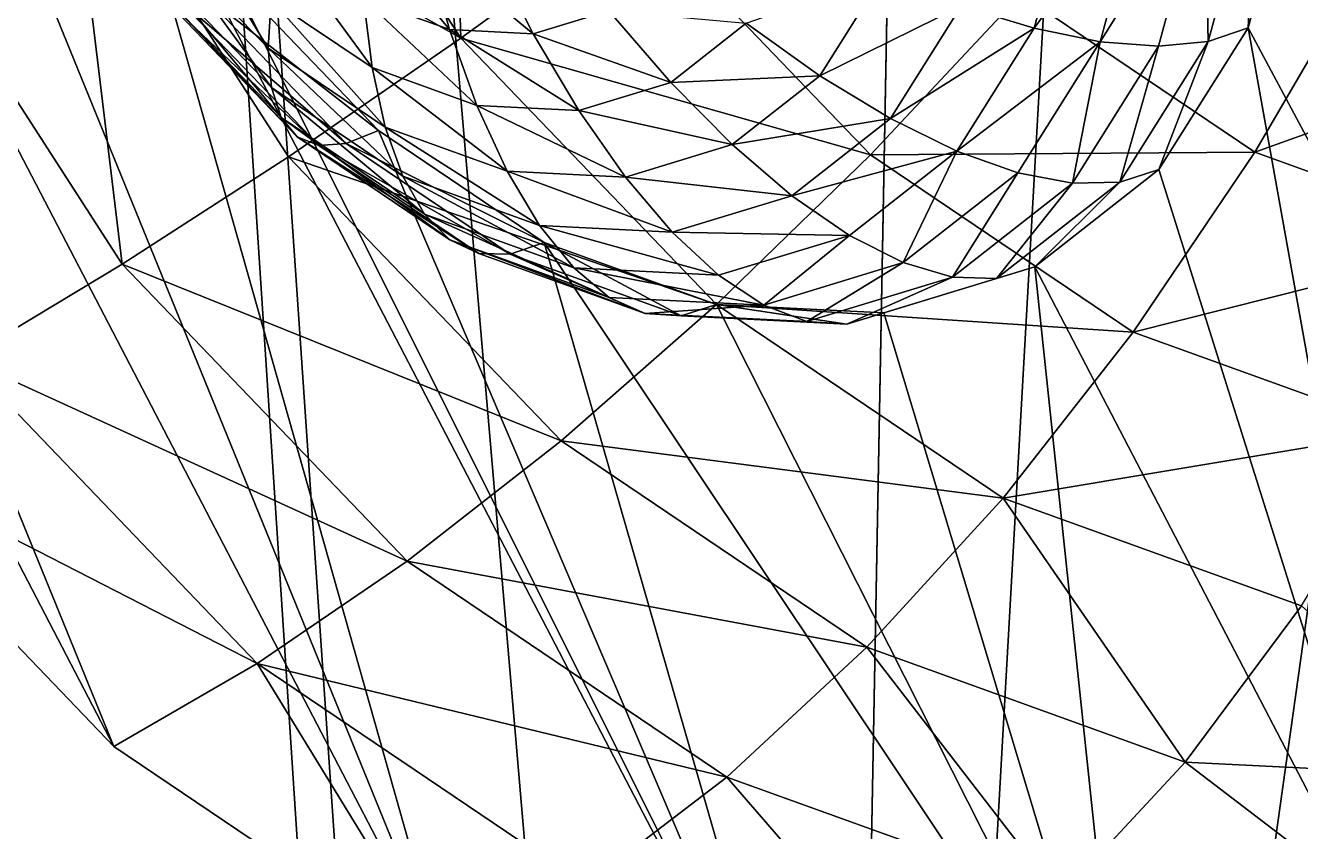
# Model space of a CAD drawing. Extents: x -35 to 47, y -20 to 85.
# Drawn here: x -27.43 to -19.9, y 21.13 to 25.88 of the extents above; entities that cross this region are included whole.
import ezdxf

# ---------------------------------------------------------------- set-up
doc = ezdxf.new("R2010")
doc.units = 0
doc.header["$MEASUREMENT"] = 0
doc.layers.add('STL2DXF', color=7, linetype='Continuous')

msp = doc.modelspace()

# ---------------------------------------------------------------- linework, layer by layer
at = {"layer": 'STL2DXF'}
for points in [[(-21.5129, 70.6638, 5), (-30, 85.25, 5), (-22.7989, 1.4972, 5)], [(-22.7989, 1.4972, 5), (-30, 85.25, 5), (-23.9636, -2.8495, 5)], [(-23.9636, -2.8495, 5), (-30, 85.25, 5), (-23.9636, -7.5082, 5)], [(-30, -20, 5), (-23.9636, -7.5082, 5), (-30, 85.25, 5)], [(0, 85.25), (0, -20), (-30, 85.25)], [(-30, 85.25), (0, -20), (-30, -20)], [(-22.7989, 1.4972, 5), (-19.355, 62.6103, 5), (-21.5129, 70.6638, 5)], [(-22.7989, 1.4972, 5), (-18.4645, 32.4087, 5), (-19.355, 62.6103, 5)], [(-22.6117, 37.4703, 24.3216), (-16.0816, 24.9261, 24.3216), (-24.6445, 38.2038, 25.7861)], [(-24.6445, 38.2038, 25.7861), (-16.0816, 24.9261, 24.3216), (-20.6456, 30.522, 25.7861)], [(-19.2836, 31.231, 24.2505), (-16.0816, 24.9261, 24.3216), (-22.6117, 37.4703, 24.3216)], [(-30.9166, 34.9387, 32.8571), (-24.9517, 20.3086, 34.3216), (-31.4818, 32.8529, 34.3216)], [(-26.9178, 27.257, 32.8571), (-24.9517, 20.3086, 34.3216), (-30.9166, 34.9387, 32.8571)], [(-31.4818, 32.8529, 34.3216), (-26.9048, 21.6268, 35.4453), (-31.5223, 30.4969, 35.4453)], [(-31.4818, 32.8529, 34.3216), (-24.9517, 20.3086, 34.3216), (-26.9048, 21.6268, 35.4453)], [(-22.7989, 1.4972, 5), (-18.0443, 30.5131, 5), (-18.4645, 32.4087, 5)], [(-31.5223, 30.4969, 35.4453), (-26.9048, 21.6268, 35.4453), (-28.645, 23.4399, 36.1517)], [(-22.7989, 1.4972, 5), (-16.6214, 29.0298, 5), (-18.0443, 30.5131, 5)], [(-16.6468, 22.8403, 25.7861), (-20.6456, 30.522, 25.7861), (-16.0816, 24.9261, 24.3216)], [(-20.6456, 30.522, 25.7861), (-16.6468, 22.8403, 25.7861), (-20.155, 29.3185, 25.9065)], [(-20.155, 29.3185, 25.9065), (-16.6468, 22.8403, 25.7861), (-17.6982, 21.1667, 27.4915)], [(-20.155, 29.3185, 25.9065), (-17.6982, 21.1667, 27.4915), (-19.9114, 28.0858, 26.2597)], [(-13.4636, -1.0042, 5), (-16.6214, 29.0298, 5), (-22.7989, 1.4972, 5)], [(-24.8574, 25.8026, 38.7722), (-24.9395, 28.2868, 39.236), (-26.0775, 27.6944, 38.9808)], [(-24.9395, 28.2868, 39.236), (-24.8574, 25.8026, 38.7722), (-23.8218, 26.5537, 39.0449)], [(-19.9114, 28.0858, 26.2597), (-17.6982, 21.1667, 27.4915), (-19.9316, 26.9078, 26.8216)], [(-27.1761, 27.1225, 38.5604), (-24.8574, 25.8026, 38.7722), (-26.0775, 27.6944, 38.9808)], [(-26.2134, 26.1647, 32.7366), (-22.9189, 19.5752, 32.8571), (-26.9178, 27.257, 32.8571)], [(-26.9178, 27.257, 32.8571), (-22.9189, 19.5752, 32.8571), (-24.9517, 20.3086, 34.3216)], [(-26.8559, 24.4707, 37.7491), (-27.1761, 27.1225, 38.5604), (-28.2168, 26.5807, 37.9818)], [(-27.1761, 27.1225, 38.5604), (-26.8559, 24.4707, 37.7491), (-25.8746, 25.1042, 38.3378)], [(-24.8574, 25.8026, 38.7722), (-27.1761, 27.1225, 38.5604), (-25.8746, 25.1042, 38.3378)], [(-20.2142, 25.8649, 27.5538), (-20.1693, 26.8182, 26.6122), (-19.9316, 26.9078, 26.8216)], [(-19.9316, 26.9078, 26.8216), (-17.6982, 21.1667, 27.4915), (-20.2142, 25.8649, 27.5538)], [(-20.4494, 25.7842, 27.3382), (-20.4687, 26.7641, 26.4492), (-20.1693, 26.8182, 26.6122)], [(-20.1693, 26.8182, 26.6122), (-20.2142, 25.8649, 27.5538), (-20.4494, 25.7842, 27.3382)], [(-21.906, 25.993, 26.843), (-21.2315, 26.7652, 26.2726), (-21.4762, 25.862, 26.9068)], [(-20.8248, 26.7463, 26.3354), (-21.4762, 25.862, 26.9068), (-21.2315, 26.7652, 26.2726)], [(-21.4762, 25.862, 26.9068), (-20.8248, 26.7463, 26.3354), (-21.0859, 25.7827, 27.0119)], [(-20.4687, 26.7641, 26.4492), (-21.0859, 25.7827, 27.0119), (-20.8248, 26.7463, 26.3354)], [(-21.0859, 25.7827, 27.0119), (-20.4687, 26.7641, 26.4492), (-20.7416, 25.7567, 27.1565)], [(-20.4687, 26.7641, 26.4492), (-20.4494, 25.7842, 27.3382), (-20.7416, 25.7567, 27.1565)], [(-28.2168, 26.5807, 37.9818), (-27.7847, 23.9127, 37.0162), (-26.8559, 24.4707, 37.7491)], [(-26.506, 26.5832, 29.9981), (-25.9946, 25.7446, 30.2366), (-26.6099, 26.3856, 30.4864)], [(-25.9946, 25.7446, 30.2366), (-26.506, 26.5832, 29.9981), (-25.9763, 26.0313, 29.7831)], [(-24.8574, 25.8026, 38.7722), (-22.4412, 25.1153, 38.4845), (-23.8218, 26.5537, 39.0449)], [(-21.555, 26.0627, 38.6517), (-23.8218, 26.5537, 39.0449), (-22.4412, 25.1153, 38.4845)], [(-24.924, 25.854, 28.6745), (-25.4542, 26.4935, 28.6451), (-25.0653, 26.3531, 28.3649)], [(-25.4542, 26.4935, 28.6451), (-24.924, 25.854, 28.6745), (-25.4322, 26.0374, 29.0407)], [(-26.6099, 26.3856, 30.4864), (-25.9751, 25.5116, 30.6746), (-26.6654, 26.2309, 30.9548)], [(-25.9751, 25.5116, 30.6746), (-26.6099, 26.3856, 30.4864), (-25.9946, 25.7446, 30.2366)], [(-25.9204, 26.3669, 29.3216), (-25.3818, 25.6301, 29.441), (-25.9763, 26.0313, 29.7831)], [(-25.3818, 25.6301, 29.441), (-25.9204, 26.3669, 29.3216), (-25.4322, 26.0374, 29.0407)], [(-24.4305, 25.8293, 28.2482), (-25.0653, 26.3531, 28.3649), (-24.6876, 26.3343, 28.0386)], [(-25.0653, 26.3531, 28.3649), (-24.4305, 25.8293, 28.2482), (-24.924, 25.854, 28.6745)], [(-24.6876, 26.3343, 28.0386), (-23.9853, 25.9651, 27.7907), (-24.4305, 25.8293, 28.2482)], [(-19.518, 26.2561, 37.9752), (-21.555, 26.0627, 38.6517), (-20.174, 25.1306, 37.8571)], [(-20.174, 25.1306, 37.8571), (-18.2805, 25.8097, 37.0837), (-19.518, 26.2561, 37.9752)], [(-26.6654, 26.2309, 30.9548), (-25.918, 25.3365, 31.0894), (-26.6716, 26.1216, 31.3952)], [(-25.918, 25.3365, 31.0894), (-26.6654, 26.2309, 30.9548), (-25.9751, 25.5116, 30.6746)], [(-23.174, 25.8912, 27.3621), (-22.3679, 26.1736, 26.8216), (-22.7396, 25.5819, 27.4245)], [(-21.906, 25.993, 26.843), (-22.7396, 25.5819, 27.4245), (-22.3679, 26.1736, 26.8216)], [(-25.8244, 25.2222, 31.4739), (-26.6716, 26.1216, 31.3952), (-25.918, 25.3365, 31.0894)], [(-26.6716, 26.1216, 31.3952), (-25.8244, 25.2222, 31.4739), (-26.6283, 26.0597, 31.8002)], [(-26.3972, 26.0815, 32.4767), (-25.3432, 25.2582, 32.3834), (-26.2134, 26.1647, 32.7366)], [(-25.3432, 25.2582, 32.3834), (-22.9189, 19.5752, 32.8571), (-26.2134, 26.1647, 32.7366)], [(-25.6959, 25.1706, 31.8216), (-26.6283, 26.0597, 31.8002), (-25.8244, 25.2222, 31.4739)], [(-26.6283, 26.0597, 31.8002), (-25.6959, 25.1706, 31.8216), (-26.5363, 26.0463, 32.1628)], [(-26.5363, 26.0463, 32.1628), (-25.5345, 25.1827, 32.1265), (-26.3972, 26.0815, 32.4767)], [(-25.5345, 25.1827, 32.1265), (-26.5363, 26.0463, 32.1628), (-25.6959, 25.1706, 31.8216)], [(-25.3432, 25.2582, 32.3834), (-26.3972, 26.0815, 32.4767), (-25.5345, 25.1827, 32.1265)], [(-25.9763, 26.0313, 29.7831), (-25.3041, 25.2785, 29.8394), (-25.9946, 25.7446, 30.2366)], [(-25.3041, 25.2785, 29.8394), (-25.9763, 26.0313, 29.7831), (-25.3818, 25.6301, 29.441)], [(-24.7631, 25.4068, 28.9953), (-25.4322, 26.0374, 29.0407), (-24.924, 25.854, 28.6745)], [(-25.4322, 26.0374, 29.0407), (-24.7631, 25.4068, 28.9953), (-25.3818, 25.6301, 29.441)], [(-22.4412, 25.1153, 38.4845), (-20.174, 25.1306, 37.8571), (-21.555, 26.0627, 38.6517)], [(-23.6202, 25.542, 27.9191), (-24.4305, 25.8293, 28.2482), (-23.9853, 25.9651, 27.7907)], [(-23.9853, 25.9651, 27.7907), (-23.174, 25.8912, 27.3621), (-23.6202, 25.542, 27.9191)], [(-22.7396, 25.5819, 27.4245), (-21.906, 25.993, 26.843), (-22.3231, 25.3291, 27.5195)], [(-21.4762, 25.862, 26.9068), (-22.3231, 25.3291, 27.5195), (-21.906, 25.993, 26.843)], [(-22.7396, 25.5819, 27.4245), (-23.6202, 25.542, 27.9191), (-23.174, 25.8912, 27.3621)], [(-25.8746, 25.1042, 38.3378), (-23.3503, 24.2324, 38.1604), (-24.8574, 25.8026, 38.7722)], [(-24.1622, 25.3768, 28.4762), (-24.924, 25.854, 28.6745), (-24.4305, 25.8293, 28.2482)], [(-24.924, 25.854, 28.6745), (-24.1622, 25.3768, 28.4762), (-24.7631, 25.4068, 28.9953)], [(-22.4412, 25.1153, 38.4845), (-24.8574, 25.8026, 38.7722), (-23.3503, 24.2324, 38.1604)], [(-24.4305, 25.8293, 28.2482), (-23.6202, 25.542, 27.9191), (-24.1622, 25.3768, 28.4762)], [(-22.3231, 25.3291, 27.5195), (-21.4762, 25.862, 26.9068), (-21.9315, 25.1373, 27.6452)], [(-21.0859, 25.7827, 27.0119), (-21.9315, 25.1373, 27.6452), (-21.4762, 25.862, 26.9068)], [(-20.74, 25.0281, 28.4065), (-20.4494, 25.7842, 27.3382), (-20.2142, 25.8649, 27.5538)], [(-20.2142, 25.8649, 27.5538), (-19.1642, 20.0194, 29.3216), (-20.74, 25.0281, 28.4065)], [(-20.2142, 25.8649, 27.5538), (-17.6982, 21.1667, 27.4915), (-19.1642, 20.0194, 29.3216)], [(-18.2805, 25.8097, 37.0837), (-20.174, 25.1306, 37.8571), (-18.7366, 24.612, 36.8216)], [(-25.2004, 24.9888, 30.2288), (-25.9946, 25.7446, 30.2366), (-25.3041, 25.2785, 29.8394)], [(-25.9946, 25.7446, 30.2366), (-25.2004, 24.9888, 30.2288), (-25.9751, 25.5116, 30.6746)], [(-21.9315, 25.1373, 27.6452), (-21.0859, 25.7827, 27.0119), (-21.5716, 25.0096, 27.7997)], [(-21.0859, 25.7827, 27.0119), (-21.2494, 24.9484, 27.9802), (-21.5716, 25.0096, 27.7997)], [(-21.2494, 24.9484, 27.9802), (-21.0859, 25.7827, 27.0119), (-20.7416, 25.7567, 27.1565)], [(-20.7416, 25.7567, 27.1565), (-20.9706, 24.9546, 28.1836), (-21.2494, 24.9484, 27.9802)], [(-20.4494, 25.7842, 27.3382), (-20.74, 25.0281, 28.4065), (-20.9706, 24.9546, 28.1836)], [(-20.9706, 24.9546, 28.1836), (-20.7416, 25.7567, 27.1565), (-20.4494, 25.7842, 27.3382)], [(-24.5854, 25.0192, 29.3216), (-25.3818, 25.6301, 29.441), (-24.7631, 25.4068, 28.9953)], [(-25.3818, 25.6301, 29.441), (-24.5854, 25.0192, 29.3216), (-25.3041, 25.2785, 29.8394)], [(-23.6202, 25.542, 27.9191), (-22.7396, 25.5819, 27.4245), (-23.2579, 25.1762, 28.0716)], [(-22.3231, 25.3291, 27.5195), (-23.2579, 25.1762, 28.0716), (-22.7396, 25.5819, 27.4245)], [(-25.0723, 24.7657, 30.6028), (-25.9751, 25.5116, 30.6746), (-25.2004, 24.9888, 30.2288)], [(-25.9751, 25.5116, 30.6746), (-25.0723, 24.7657, 30.6028), (-25.918, 25.3365, 31.0894)], [(-23.2579, 25.1762, 28.0716), (-24.1622, 25.3768, 28.4762), (-23.6202, 25.542, 27.9191)], [(-23.8875, 24.9843, 28.7186), (-24.7631, 25.4068, 28.9953), (-24.1622, 25.3768, 28.4762)], [(-24.7631, 25.4068, 28.9953), (-23.8875, 24.9843, 28.7186), (-24.5854, 25.0192, 29.3216)], [(-24.1622, 25.3768, 28.4762), (-23.2579, 25.1762, 28.0716), (-23.8875, 24.9843, 28.7186)], [(-24.9222, 24.6133, 30.9548), (-25.918, 25.3365, 31.0894), (-25.0723, 24.7657, 30.6028)], [(-25.918, 25.3365, 31.0894), (-24.9222, 24.6133, 30.9548), (-25.8244, 25.2222, 31.4739)], [(-24.394, 24.6978, 29.6479), (-25.3041, 25.2785, 29.8394), (-24.5854, 25.0192, 29.3216)], [(-25.3041, 25.2785, 29.8394), (-24.394, 24.6978, 29.6479), (-25.2004, 24.9888, 30.2288)], [(-23.2579, 25.1762, 28.0716), (-22.3231, 25.3291, 27.5195), (-22.9046, 24.874, 28.2454)], [(-21.9315, 25.1373, 27.6452), (-22.9046, 24.874, 28.2454), (-22.3231, 25.3291, 27.5195)], [(-24.7526, 24.534, 31.2789), (-25.8244, 25.2222, 31.4739), (-24.9222, 24.6133, 30.9548)], [(-25.8244, 25.2222, 31.4739), (-24.7526, 24.534, 31.2789), (-25.6959, 25.1706, 31.8216)], [(-25.5345, 25.1827, 32.1265), (-24.3667, 24.5991, 31.8216), (-25.3432, 25.2582, 32.3834)], [(-24.3667, 24.5991, 31.8216), (-22.9189, 19.5752, 32.8571), (-25.3432, 25.2582, 32.3834)], [(-25.6959, 25.1706, 31.8216), (-24.5664, 24.5292, 31.5695), (-25.5345, 25.1827, 32.1265)], [(-24.5664, 24.5292, 31.5695), (-25.6959, 25.1706, 31.8216), (-24.7526, 24.534, 31.2789)], [(-24.3667, 24.5991, 31.8216), (-25.5345, 25.1827, 32.1265), (-24.5664, 24.5292, 31.5695)], [(-22.9046, 24.874, 28.2454), (-23.8875, 24.9843, 28.7186), (-23.2579, 25.1762, 28.0716)], [(-22.9046, 24.874, 28.2454), (-21.9315, 25.1373, 27.6452), (-22.5663, 24.6405, 28.4377)], [(-21.9315, 25.1373, 27.6452), (-22.2488, 24.4797, 28.6451), (-22.5663, 24.6405, 28.4377)], [(-20.174, 25.1306, 37.8571), (-22.4412, 25.1153, 38.4845), (-20.8917, 24.0695, 37.5929)], [(-22.2488, 24.4797, 28.6451), (-21.9315, 25.1373, 27.6452), (-21.5716, 25.0096, 27.7997)], [(-20.8917, 24.0695, 37.5929), (-18.7366, 24.612, 36.8216), (-20.174, 25.1306, 37.8571)], [(-26.8559, 24.4707, 37.7491), (-24.2668, 23.4291, 37.6852), (-25.8746, 25.1042, 38.3378)], [(-23.3503, 24.2324, 38.1604), (-25.8746, 25.1042, 38.3378), (-24.2668, 23.4291, 37.6852)], [(-23.3503, 24.2324, 38.1604), (-20.8917, 24.0695, 37.5929), (-22.4412, 25.1153, 38.4845)], [(-24.1921, 24.4482, 29.9686), (-25.2004, 24.9888, 30.2288), (-24.394, 24.6978, 29.6479)], [(-25.2004, 24.9888, 30.2288), (-24.1921, 24.4482, 29.9686), (-25.0723, 24.7657, 30.6028)], [(-23.611, 24.6587, 28.9714), (-24.5854, 25.0192, 29.3216), (-23.8875, 24.9843, 28.7186)], [(-24.5854, 25.0192, 29.3216), (-23.611, 24.6587, 28.9714), (-24.394, 24.6978, 29.6479)], [(-23.8875, 24.9843, 28.7186), (-22.9046, 24.874, 28.2454), (-23.611, 24.6587, 28.9714)], [(-21.5716, 25.0096, 27.7997), (-21.9575, 24.3943, 28.8641), (-22.2488, 24.4797, 28.6451)], [(-21.9575, 24.3943, 28.8641), (-21.5716, 25.0096, 27.7997), (-21.2494, 24.9484, 27.9802)], [(-21.473, 24.4544, 29.3216), (-20.9706, 24.9546, 28.1836), (-20.74, 25.0281, 28.4065)], [(-20.74, 25.0281, 28.4065), (-19.1642, 20.0194, 29.3216), (-21.473, 24.4544, 29.3216)], [(-21.2494, 24.9484, 27.9802), (-21.6974, 24.3858, 29.0908), (-21.9575, 24.3943, 28.8641)], [(-20.9706, 24.9546, 28.1836), (-21.473, 24.4544, 29.3216), (-21.6974, 24.3858, 29.0908)], [(-21.6974, 24.3858, 29.0908), (-21.2494, 24.9484, 27.9802), (-20.9706, 24.9546, 28.1836)], [(-22.5663, 24.6405, 28.4377), (-23.611, 24.6587, 28.9714), (-22.9046, 24.874, 28.2454)], [(-23.9832, 24.2745, 30.2783), (-25.0723, 24.7657, 30.6028), (-24.1921, 24.4482, 29.9686)], [(-25.0723, 24.7657, 30.6028), (-23.9832, 24.2745, 30.2783), (-24.9222, 24.6133, 30.9548)], [(-23.3373, 24.4054, 29.2302), (-24.394, 24.6978, 29.6479), (-23.611, 24.6587, 28.9714)], [(-24.394, 24.6978, 29.6479), (-23.3373, 24.4054, 29.2302), (-24.1921, 24.4482, 29.9686)], [(-23.7708, 24.1798, 30.5716), (-24.9222, 24.6133, 30.9548), (-23.9832, 24.2745, 30.2783)], [(-24.9222, 24.6133, 30.9548), (-23.7708, 24.1798, 30.5716), (-24.7526, 24.534, 31.2789)], [(-23.5587, 24.1657, 30.8435), (-24.3667, 24.5991, 31.8216), (-24.5664, 24.5292, 31.5695)], [(-24.3667, 24.5991, 31.8216), (-23.5587, 24.1657, 30.8435), (-23.3503, 24.2324, 31.0894)], [(-23.3503, 24.2324, 31.0894), (-20.9449, 19.4766, 31.1517), (-24.3667, 24.5991, 31.8216)], [(-24.3667, 24.5991, 31.8216), (-20.9449, 19.4766, 31.1517), (-22.9189, 19.5752, 32.8571)], [(-23.611, 24.6587, 28.9714), (-22.5663, 24.6405, 28.4377), (-23.3373, 24.4054, 29.2302)], [(-22.5663, 24.6405, 28.4377), (-23.0713, 24.2289, 29.4905), (-23.3373, 24.4054, 29.2302)], [(-23.0713, 24.2289, 29.4905), (-22.5663, 24.6405, 28.4377), (-22.2488, 24.4797, 28.6451)], [(-18.7366, 24.612, 36.8216), (-20.8917, 24.0695, 37.5929), (-19.279, 23.4876, 36.4311)], [(-23.7708, 24.1798, 30.5716), (-24.5664, 24.5292, 31.5695), (-24.7526, 24.534, 31.2789)], [(-24.5664, 24.5292, 31.5695), (-23.7708, 24.1798, 30.5716), (-23.5587, 24.1657, 30.8435)], [(-27.7847, 23.9127, 37.0162), (-25.175, 22.7193, 37.0668), (-26.8559, 24.4707, 37.7491)], [(-24.2668, 23.4291, 37.6852), (-26.8559, 24.4707, 37.7491), (-25.175, 22.7193, 37.0668)], [(-23.0713, 24.2289, 29.4905), (-24.1921, 24.4482, 29.9686), (-23.3373, 24.4054, 29.2302)], [(-24.1921, 24.4482, 29.9686), (-23.0713, 24.2289, 29.4905), (-23.9832, 24.2745, 30.2783)], [(-22.2488, 24.4797, 28.6451), (-22.8175, 24.1321, 29.7479), (-23.0713, 24.2289, 29.4905)], [(-22.8175, 24.1321, 29.7479), (-22.2488, 24.4797, 28.6451), (-21.9575, 24.3943, 28.8641)], [(-22.3633, 24.183, 30.2366), (-21.6974, 24.3858, 29.0908), (-21.473, 24.4544, 29.3216)], [(-21.473, 24.4544, 29.3216), (-20.9449, 19.4766, 31.1517), (-22.3633, 24.183, 30.2366)], [(-21.473, 24.4544, 29.3216), (-19.1642, 20.0194, 29.3216), (-20.9449, 19.4766, 31.1517)], [(-21.9575, 24.3943, 28.8641), (-22.5801, 24.1167, 29.9981), (-22.8175, 24.1321, 29.7479)], [(-22.5801, 24.1167, 29.9981), (-21.9575, 24.3943, 28.8641), (-21.6974, 24.3858, 29.0908)], [(-21.6974, 24.3858, 29.0908), (-22.3633, 24.183, 30.2366), (-22.5801, 24.1167, 29.9981)], [(-24.2668, 23.4291, 37.6852), (-21.6589, 23.0908, 37.1872), (-23.3503, 24.2324, 38.1604)], [(-23.0713, 24.2289, 29.4905), (-23.7708, 24.1798, 30.5716), (-23.9832, 24.2745, 30.2783)], [(-23.7708, 24.1798, 30.5716), (-23.0713, 24.2289, 29.4905), (-22.8175, 24.1321, 29.7479)], [(-22.5801, 24.1167, 29.9981), (-23.3503, 24.2324, 31.0894), (-23.5587, 24.1657, 30.8435)], [(-20.8917, 24.0695, 37.5929), (-23.3503, 24.2324, 38.1604), (-21.6589, 23.0908, 37.1872)], [(-23.3503, 24.2324, 31.0894), (-22.5801, 24.1167, 29.9981), (-22.3633, 24.183, 30.2366)], [(-22.3633, 24.183, 30.2366), (-20.9449, 19.4766, 31.1517), (-23.3503, 24.2324, 31.0894)], [(-22.8175, 24.1321, 29.7479), (-23.5587, 24.1657, 30.8435), (-23.7708, 24.1798, 30.5716)], [(-23.5587, 24.1657, 30.8435), (-22.8175, 24.1321, 29.7479), (-22.5801, 24.1167, 29.9981)], [(-21.6589, 23.0908, 37.1872), (-19.279, 23.4876, 36.4311), (-20.8917, 24.0695, 37.5929)], [(-28.645, 23.4399, 36.1517), (-26.0594, 22.1151, 36.3159), (-27.7847, 23.9127, 37.0162)], [(-25.175, 22.7193, 37.0668), (-27.7847, 23.9127, 37.0162), (-26.0594, 22.1151, 36.3159)], [(-19.279, 23.4876, 36.4311), (-21.6589, 23.0908, 37.1872), (-19.8984, 22.4556, 35.919)], [(-26.0594, 22.1151, 36.3159), (-28.645, 23.4399, 36.1517), (-26.9048, 21.6268, 35.4453)], [(-25.175, 22.7193, 37.0668), (-22.4624, 22.2113, 36.647), (-24.2668, 23.4291, 37.6852)], [(-21.6589, 23.0908, 37.1872), (-24.2668, 23.4291, 37.6852), (-22.4624, 22.2113, 36.647)], [(-20.5843, 21.5337, 35.294), (-21.6589, 23.0908, 37.1872), (-22.4624, 22.2113, 36.647)], [(-21.6589, 23.0908, 37.1872), (-20.5843, 21.5337, 35.294), (-19.8984, 22.4556, 35.919)], [(-26.0594, 22.1151, 36.3159), (-23.2885, 21.4461, 35.9813), (-25.175, 22.7193, 37.0668)], [(-22.4624, 22.2113, 36.647), (-25.175, 22.7193, 37.0668), (-23.2885, 21.4461, 35.9813)], [(-18.7606, 21.4426, 33.7184), (-19.8984, 22.4556, 35.919), (-20.5843, 21.5337, 35.294)], [(-21.325, 20.7377, 34.5668), (-22.4624, 22.2113, 36.647), (-23.2885, 21.4461, 35.9813)], [(-22.4624, 22.2113, 36.647), (-21.325, 20.7377, 34.5668), (-20.5843, 21.5337, 35.294)], [(-24.9517, 20.3086, 34.3216), (-26.0594, 22.1151, 36.3159), (-26.9048, 21.6268, 35.4453)], [(-26.0594, 22.1151, 36.3159), (-24.9517, 20.3086, 34.3216), (-24.123, 20.8082, 35.2018)], [(-23.2885, 21.4461, 35.9813), (-26.0594, 22.1151, 36.3159), (-24.123, 20.8082, 35.2018)], [(-19.4182, 20.6424, 32.9195), (-20.5843, 21.5337, 35.294), (-21.325, 20.7377, 34.5668)], [(-20.5843, 21.5337, 35.294), (-19.4182, 20.6424, 32.9195), (-18.7606, 21.4426, 33.7184)], [(-22.1076, 20.0811, 33.7498), (-23.2885, 21.4461, 35.9813), (-24.123, 20.8082, 35.2018)], [(-23.2885, 21.4461, 35.9813), (-22.1076, 20.0811, 33.7498), (-21.325, 20.7377, 34.5668)]]:
    msp.add_3dface(points, dxfattribs=at)

doc.saveas('drawing.dxf')
